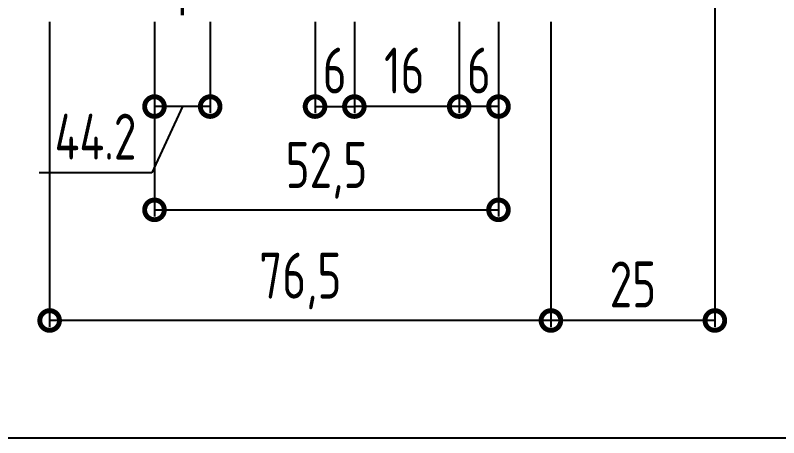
# Model space of a CAD drawing. Extents: x -207922 to -189609, y 24831 to 30124.
# Drawn here: x -207344.6 to -207228, y 28710.6 to 28775 of the extents above; entities that cross this region are included whole.
import ezdxf

# ---------------------------------------------------------------- set-up
doc = ezdxf.new("R2010")
doc.units = 0
doc.header["$LTSCALE"] = 8
doc.linetypes.add('FOLIE', pattern=[1.6, 0.8, -0.8])
doc.layers.get('0').update_dxf_attribs({"linetype": 'CONTINUOUS'})
doc.layers.get('DEFPOINTS').update_dxf_attribs({"linetype": 'CONTINUOUS'})
doc.layers.add('CONST35', color=7, linetype='CONTINUOUS')
doc.layers.add('MARCHIO', color=7, linetype='CONTINUOUS')
doc.styles.add('GEN1', font='geniso.shx', dxfattribs={"width": 0.8})
doc.dimstyles.new('LE2', dxfattribs={"dimscale": 2, "dimtxt": 3.5, "dimasz": 3, "dimexe": 0.5, "dimexo": 0.5, "dimgap": 1, "dimtad": 1, "dimdec": 1, "dimrnd": 0.05, "dimzin": 12, "dimtxsty": 'GEN1', "dimblk": 'DOTSMALL', "dimcen": -3, "dimclrd": 1, "dimclre": 1, "dimclrt": 2, "dimadec": 1, "dimazin": 0, "dimtfac": 1, "dimtdec": 1, "dimtmove": 0, "dimatfit": 3, "dimldrblk": 'DOTSMALL', "dimfxl": 1, "dimtvp": 4, "dimtolj": 1, "dimtzin": 12, "dimarcsym": 0})

# ---------------------------------------------------------------- blocks, each defined once
blk = doc.blocks.new('_DotSmall')
at = {"color": 0, "const_width": 0.5}
blk.add_lwpolyline([(-0.0625, 0, 1), (0.0625, 0, 1)], format="xyb", close=True, dxfattribs=at)
blk = doc.blocks.new('*D66')
at = {"color": 1, "lineweight": -2, "ltscale": 0.2, "transparency": 16777216}
for p, q in [((-207237.7894774533, 28961.96997484412), (-207237.7894774533, 28727.47831221808)), ((-207262.8075667984, 28774.02027699038), (-207262.8075667984, 28727.47831221808)), ((-207237.7894774533, 28728.47831221808), (-207262.8075667984, 28728.47831221808))]:
    blk.add_line(p, q, dxfattribs=at)
at = {"layer": 'DEFPOINTS', "color": 0, "ltscale": 0.2, "transparency": 16777216}
for p in [(-207237.7894774533, 28962.96997484412), (-207262.8075667984, 28775.02027699038), (-207262.8075667984, 28728.47831221808)]:
    blk.add_point(p, dxfattribs=at)
at = {"color": 1, "lineweight": -2, "ltscale": 0.2, "transparency": 16777216, "xscale": 6, "yscale": 6, "zscale": 6, "rotation": 180}
blk.add_blockref('_DotSmall', (-207262.8075667984, 28728.47831221808), dxfattribs=at)
at = {"color": 1, "lineweight": -2, "ltscale": 0.2, "transparency": 16777216, "xscale": 6, "yscale": 6, "zscale": 6}
blk.add_blockref('_DotSmall', (-207237.7894774533, 28728.47831221808), dxfattribs=at)
at = {"color": 2, "ltscale": 0.2, "transparency": 16777216, "insert": (-207250.2985221259, 28733.97900119446), "char_height": 7, "attachment_point": 5, "style": 'GEN1'}
blk.add_mtext('\\A1;25', dxfattribs=at)
blk = doc.blocks.new('*D67')
at = {"color": 1, "lineweight": -2, "ltscale": 0.2, "transparency": 16777216}
for p, q in [((-207323.3075667984, 28774.01716759558), (-207323.3075667984, 28744.34968496313)), ((-207270.8075667984, 28774.01611848419), (-207270.8075667984, 28744.34968496313)), ((-207323.3075667984, 28745.34968496313), (-207270.8075667984, 28745.34968496313))]:
    blk.add_line(p, q, dxfattribs=at)
at = {"layer": 'DEFPOINTS', "color": 0, "ltscale": 0.2, "transparency": 16777216}
for p in [(-207323.3075667984, 28775.01716759558), (-207270.8075667984, 28775.01611848419), (-207270.8075667984, 28745.34968496313)]:
    blk.add_point(p, dxfattribs=at)
at = {"color": 1, "lineweight": -2, "ltscale": 0.2, "transparency": 16777216, "xscale": 6, "yscale": 6, "zscale": 6, "rotation": 180}
blk.add_blockref('_DotSmall', (-207323.3075667984, 28745.34968496313), dxfattribs=at)
at = {"color": 1, "lineweight": -2, "ltscale": 0.2, "transparency": 16777216, "xscale": 6, "yscale": 6, "zscale": 6}
blk.add_blockref('_DotSmall', (-207270.8075667984, 28745.34968496313), dxfattribs=at)
at = {"color": 2, "ltscale": 0.2, "transparency": 16777216, "insert": (-207297.0575667984, 28751.37537393951), "char_height": 7, "attachment_point": 5, "style": 'GEN1'}
blk.add_mtext('\\A1;52,5', dxfattribs=at)
blk = doc.blocks.new('*D68')
at = {"color": 1, "lineweight": -2, "ltscale": 0.2, "transparency": 16777216}
for p, q in [((-207298.8075667984, 28774.01611848419), (-207298.8075667984, 28760.09816801369)), ((-207292.8075667984, 28774.01611848419), (-207292.8075667984, 28760.09816801369)), ((-207298.8075667984, 28761.09816801369), (-207292.8075667984, 28761.09816801369))]:
    blk.add_line(p, q, dxfattribs=at)
at = {"layer": 'DEFPOINTS', "color": 0, "ltscale": 0.2, "transparency": 16777216}
for p in [(-207298.8075667984, 28775.01611848419), (-207292.8075667984, 28775.01611848419), (-207292.8075667984, 28761.09816801369)]:
    blk.add_point(p, dxfattribs=at)
at = {"color": 1, "lineweight": -2, "ltscale": 0.2, "transparency": 16777216, "xscale": 6, "yscale": 6, "zscale": 6, "rotation": 180}
blk.add_blockref('_DotSmall', (-207298.8075667984, 28761.09816801369), dxfattribs=at)
at = {"color": 1, "lineweight": -2, "ltscale": 0.2, "transparency": 16777216, "xscale": 6, "yscale": 6, "zscale": 6}
blk.add_blockref('_DotSmall', (-207292.8075667984, 28761.09816801369), dxfattribs=at)
at = {"color": 2, "ltscale": 0.2, "transparency": 16777216, "insert": (-207295.8075667984, 28766.59816801369), "char_height": 7, "attachment_point": 5, "style": 'GEN1'}
blk.add_mtext('\\A1;6', dxfattribs=at)
blk = doc.blocks.new('*D69')
at = {"color": 1, "lineweight": -2, "ltscale": 0.2, "transparency": 16777216}
for p, q in [((-207292.8075667984, 28774.01611848419), (-207292.8075667984, 28760.09816801416)), ((-207276.8075667984, 28774.01716759558), (-207276.8075667984, 28760.09816801416)), ((-207276.8075667984, 28761.09816801416), (-207292.8075667984, 28761.09816801416))]:
    blk.add_line(p, q, dxfattribs=at)
at = {"layer": 'DEFPOINTS', "color": 0, "ltscale": 0.2, "transparency": 16777216}
for p in [(-207292.8075667984, 28775.01611848419), (-207276.8075667984, 28775.01716759558), (-207292.8075667984, 28761.09816801416)]:
    blk.add_point(p, dxfattribs=at)
at = {"color": 1, "lineweight": -2, "ltscale": 0.2, "transparency": 16777216, "xscale": 6, "yscale": 6, "zscale": 6, "rotation": 180}
blk.add_blockref('_DotSmall', (-207292.8075667984, 28761.09816801416), dxfattribs=at)
at = {"color": 1, "lineweight": -2, "ltscale": 0.2, "transparency": 16777216, "xscale": 6, "yscale": 6, "zscale": 6}
blk.add_blockref('_DotSmall', (-207276.8075667984, 28761.09816801416), dxfattribs=at)
at = {"color": 2, "ltscale": 0.2, "transparency": 16777216, "insert": (-207285.1825667984, 28766.59816801416), "char_height": 7, "attachment_point": 5, "style": 'GEN1'}
blk.add_mtext('\\A1;16', dxfattribs=at)
blk = doc.blocks.new('*D70')
at = {"color": 1, "lineweight": -2, "ltscale": 0.2, "transparency": 16777216}
for p, q in [((-207276.8075667984, 28774.01611848419), (-207276.8075667984, 28760.09816801416)), ((-207270.8075667984, 28774.01611848419), (-207270.8075667984, 28760.09816801416)), ((-207270.8075667984, 28761.09816801416), (-207276.8075667984, 28761.09816801416))]:
    blk.add_line(p, q, dxfattribs=at)
at = {"layer": 'DEFPOINTS', "color": 0, "ltscale": 0.2, "transparency": 16777216}
for p in [(-207276.8075667984, 28775.01611848419), (-207270.8075667984, 28775.01611848419), (-207276.8075667984, 28761.09816801416)]:
    blk.add_point(p, dxfattribs=at)
at = {"color": 1, "lineweight": -2, "ltscale": 0.2, "transparency": 16777216, "xscale": 6, "yscale": 6, "zscale": 6, "rotation": 180}
blk.add_blockref('_DotSmall', (-207276.8075667984, 28761.09816801416), dxfattribs=at)
at = {"color": 1, "lineweight": -2, "ltscale": 0.2, "transparency": 16777216, "xscale": 6, "yscale": 6, "zscale": 6}
blk.add_blockref('_DotSmall', (-207270.8075667984, 28761.09816801416), dxfattribs=at)
at = {"color": 2, "ltscale": 0.2, "transparency": 16777216, "insert": (-207273.8075667984, 28766.59816801416), "char_height": 7, "attachment_point": 5, "style": 'GEN1'}
blk.add_mtext('\\A1;6', dxfattribs=at)
blk = doc.blocks.new('*D71')
at = {"color": 1, "lineweight": -2, "ltscale": 0.2, "transparency": 16777216}
for p, q in [((-207314.8075667984, 28774.01611848419), (-207314.8075667984, 28760.09816801439)), ((-207319.0575667984, 28761.09816801439), (-207323.6973388305, 28751.01181000903)), ((-207314.8075667984, 28761.09816801439), (-207323.3075667984, 28761.09816801439)), ((-207323.6973388305, 28751.01181000903), (-207340.9136695391, 28751.01181000903))]:
    blk.add_line(p, q, dxfattribs=at)
at = {"layer": 'DEFPOINTS', "color": 0, "ltscale": 0.2, "transparency": 16777216}
for p in [(-207314.8075667984, 28775.01611848419), (-207323.3075667984, 28761.09816801497), (-207323.3075667984, 28761.09816801439)]:
    blk.add_point(p, dxfattribs=at)
at = {"color": 1, "lineweight": -2, "ltscale": 0.2, "transparency": 16777216, "xscale": 6, "yscale": 6, "zscale": 6, "rotation": 180}
blk.add_blockref('_DotSmall', (-207323.3075667984, 28761.09816801439), dxfattribs=at)
at = {"color": 1, "lineweight": -2, "ltscale": 0.2, "transparency": 16777216, "xscale": 6, "yscale": 6, "zscale": 6}
blk.add_blockref('_DotSmall', (-207314.8075667984, 28761.09816801439), dxfattribs=at)
at = {"color": 2, "ltscale": 0.2, "transparency": 16777216, "insert": (-207332.3055041848, 28756.51249898541), "char_height": 7, "attachment_point": 5, "style": 'GEN1'}
blk.add_mtext('\\A1;44.2', dxfattribs=at)
blk = doc.blocks.new('*D72')
at = {"color": 1, "lineweight": -2, "ltscale": 0.2, "transparency": 16777216}
for p, q in [((-207339.3075667984, 28774.02027699038), (-207339.3075667984, 28727.4783122182)), ((-207262.8075667984, 28774.02027699038), (-207262.8075667984, 28727.4783122182)), ((-207262.8075667984, 28728.4783122182), (-207339.3075667984, 28728.4783122182))]:
    blk.add_line(p, q, dxfattribs=at)
at = {"layer": 'DEFPOINTS', "color": 0, "ltscale": 0.2, "transparency": 16777216}
for p in [(-207339.3075667984, 28775.02027699038), (-207262.8075667984, 28775.02027699038), (-207339.3075667984, 28728.4783122182)]:
    blk.add_point(p, dxfattribs=at)
at = {"color": 1, "lineweight": -2, "ltscale": 0.2, "transparency": 16777216, "xscale": 6, "yscale": 6, "zscale": 6, "rotation": 180}
blk.add_blockref('_DotSmall', (-207339.3075667984, 28728.4783122182), dxfattribs=at)
at = {"color": 1, "lineweight": -2, "ltscale": 0.2, "transparency": 16777216, "xscale": 6, "yscale": 6, "zscale": 6}
blk.add_blockref('_DotSmall', (-207262.8075667984, 28728.4783122182), dxfattribs=at)
at = {"color": 2, "ltscale": 0.2, "transparency": 16777216, "insert": (-207301.0575667984, 28734.5033122182), "char_height": 7, "attachment_point": 5, "style": 'GEN1'}
blk.add_mtext('\\A1;76,5', dxfattribs=at)

msp = doc.modelspace()

# ---------------------------------------------------------------- linework, layer by layer
at = {"layer": 'CONST35', "color": 4, "linetype": 'FOLIE', "const_width": 0.5, "flags": 128}
msp.add_lwpolyline([(-207319.0575667984, 28775.02027699038), (-207319.0575667984, 28829.01922787902)], dxfattribs=at)
at = {"layer": 'MARCHIO'}
msp.add_lwpolyline([(-207450.8040425805, 29130.60379106119), (-207450.8040425805, 28710.60379106119), (-207153.8040425805, 28710.60379106119), (-207153.8040425805, 29130.60379106119)], close=True, dxfattribs=at)

# ---------------------------------------------------------------- dimensions: what is measured, and where the dimension line sits
at = {"ltscale": 0.2}
dim = msp.add_linear_dim(base=(-207262.8075667984, 28728.47831221808), p1=(-207237.7894774533, 28962.96997484412), p2=(-207262.8075667984, 28775.02027699038), angle=180, dimstyle='LE2', dxfattribs=at)
dim.commit()
dim.dimension.update_dxf_attribs({"geometry": '*D66', "text_midpoint": (-207250.2985221259, 28733.97900119446)})
dim = msp.add_linear_dim(base=(-207323.3075667984, 28761.09816801439), p1=(-207314.8075667984, 28775.01611848419), p2=(-207323.3075667984, 28761.09816801497), text='44.2', dimstyle='LE2', override={"dimtmove": 1}, dxfattribs=at)
dim.commit()
dim.dimension.update_dxf_attribs({"geometry": '*D71', "text_midpoint": (-207325.6973388305, 28751.01181000903), "dimtype": 160})
dim = msp.add_linear_dim(base=(-207339.3075667984, 28728.4783122182), p1=(-207262.8075667984, 28775.02027699038), p2=(-207339.3075667984, 28775.02027699038), angle=180, dimstyle='LE2', override={"dimtmove": 1}, dxfattribs=at)
dim.commit()
dim.dimension.update_dxf_attribs({"geometry": '*D72', "text_midpoint": (-207301.0575667984, 28734.5033122182)})
dim = msp.add_linear_dim(base=(-207270.8075667984, 28745.34968496313), p1=(-207323.3075667984, 28775.01716759558), p2=(-207270.8075667984, 28775.01611848419), dimstyle='LE2', dxfattribs=at)
dim.commit()
dim.dimension.update_dxf_attribs({"geometry": '*D67', "text_midpoint": (-207297.0575667984, 28751.37537393951)})
dim = msp.add_linear_dim(base=(-207292.8075667984, 28761.09816801369), p1=(-207298.8075667984, 28775.01611848419), p2=(-207292.8075667984, 28775.01611848419), dimstyle='LE2', dxfattribs=at)
dim.commit()
dim.dimension.update_dxf_attribs({"geometry": '*D68', "text_midpoint": (-207295.8075667984, 28761.09816801369), "dimtype": 160})
for base, p1, p2, picture, middle in [((-207292.8075667984, 28761.09816801416), (-207276.8075667984, 28775.01716759558), (-207292.8075667984, 28775.01611848419), '*D69', (-207285.1825667984, 28761.09816801416)), ((-207276.8075667984, 28761.09816801416), (-207270.8075667984, 28775.01611848419), (-207276.8075667984, 28775.01611848419), '*D70', (-207273.8075667984, 28761.09816801416))]:
    dim = msp.add_linear_dim(base=base, p1=p1, p2=p2, angle=180, dimstyle='LE2', dxfattribs=at)
    dim.commit()
    dim.dimension.update_dxf_attribs({"geometry": picture, "text_midpoint": middle, "dimtype": 160})

doc.saveas('drawing.dxf')
